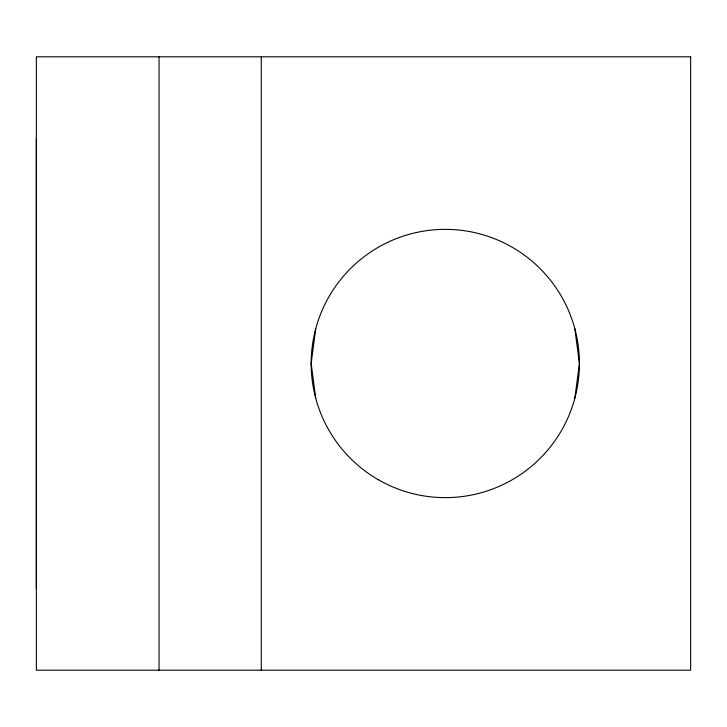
<?xml version="1.0" encoding="UTF-8"?>
<svg xmlns="http://www.w3.org/2000/svg" width="727" height="727" viewBox="0 0 727 727"><rect width="100%" height="100%" fill="white"/><g stroke="black" fill="none" stroke-linecap="round" stroke-linejoin="round"><path stroke-width="1.09" d="M315.727 328.786L311.156 363.5L315.727 398.214M574.848 398.214L579.419 363.5L574.848 328.786M36.35 138.584L36.35 588.416M261.266 56.797L261.266 670.203M159.031 56.797L159.031 670.203M690.65 56.797L36.35 56.797L36.35 670.203L690.65 670.203L690.65 56.797M378.222 479.666A134.131 134.131 0 0 0 579.419 363.5A134.131 134.131 0 0 0 378.222 247.334A134.131 134.131 0 0 0 378.222 479.666"/></g></svg>
